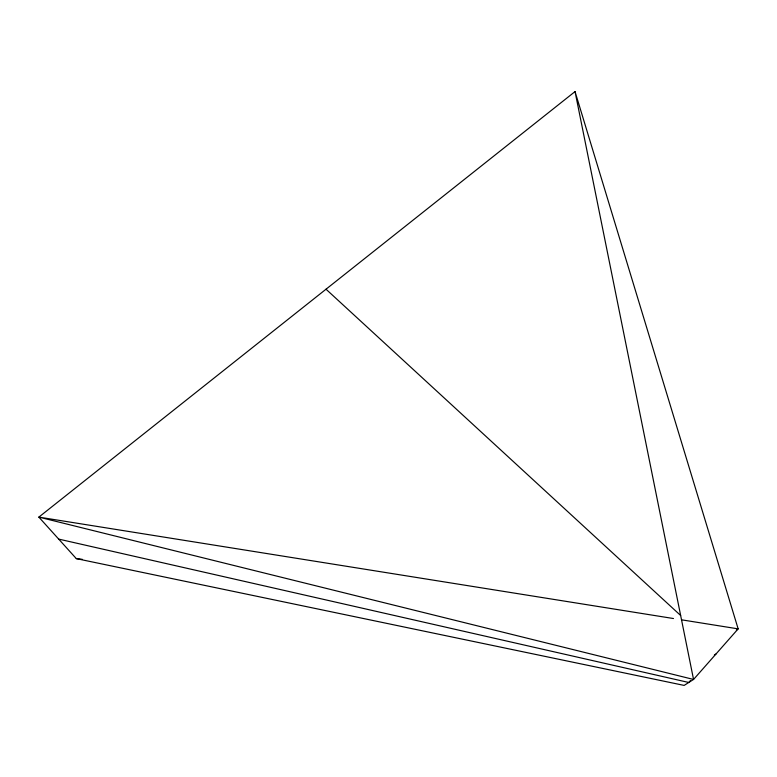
<?xml version="1.0" encoding="UTF-8"?>
<svg xmlns="http://www.w3.org/2000/svg" width="777" height="777" viewBox="0 0 777 777"><rect width="100%" height="100%" fill="white"/><g stroke="black" fill="none" stroke-linecap="round" stroke-linejoin="round"><path stroke-width="1.17" d="M690.364 680.681L688.781 682.478L58.693 539.102M575.038 91.589L38.85 517.113L76.301 558.614L684.148 685.411L693.55 679.457L738.15 628.865L575.038 91.589L693.55 679.457L38.85 517.113L673.484 618.531M736.363 630.108L738.15 628.865L681.866 619.871M714.325 655.098L716.015 653.972M76.301 558.614L82.313 559.333M326.019 289.209L680.652 615.501"/></g></svg>
